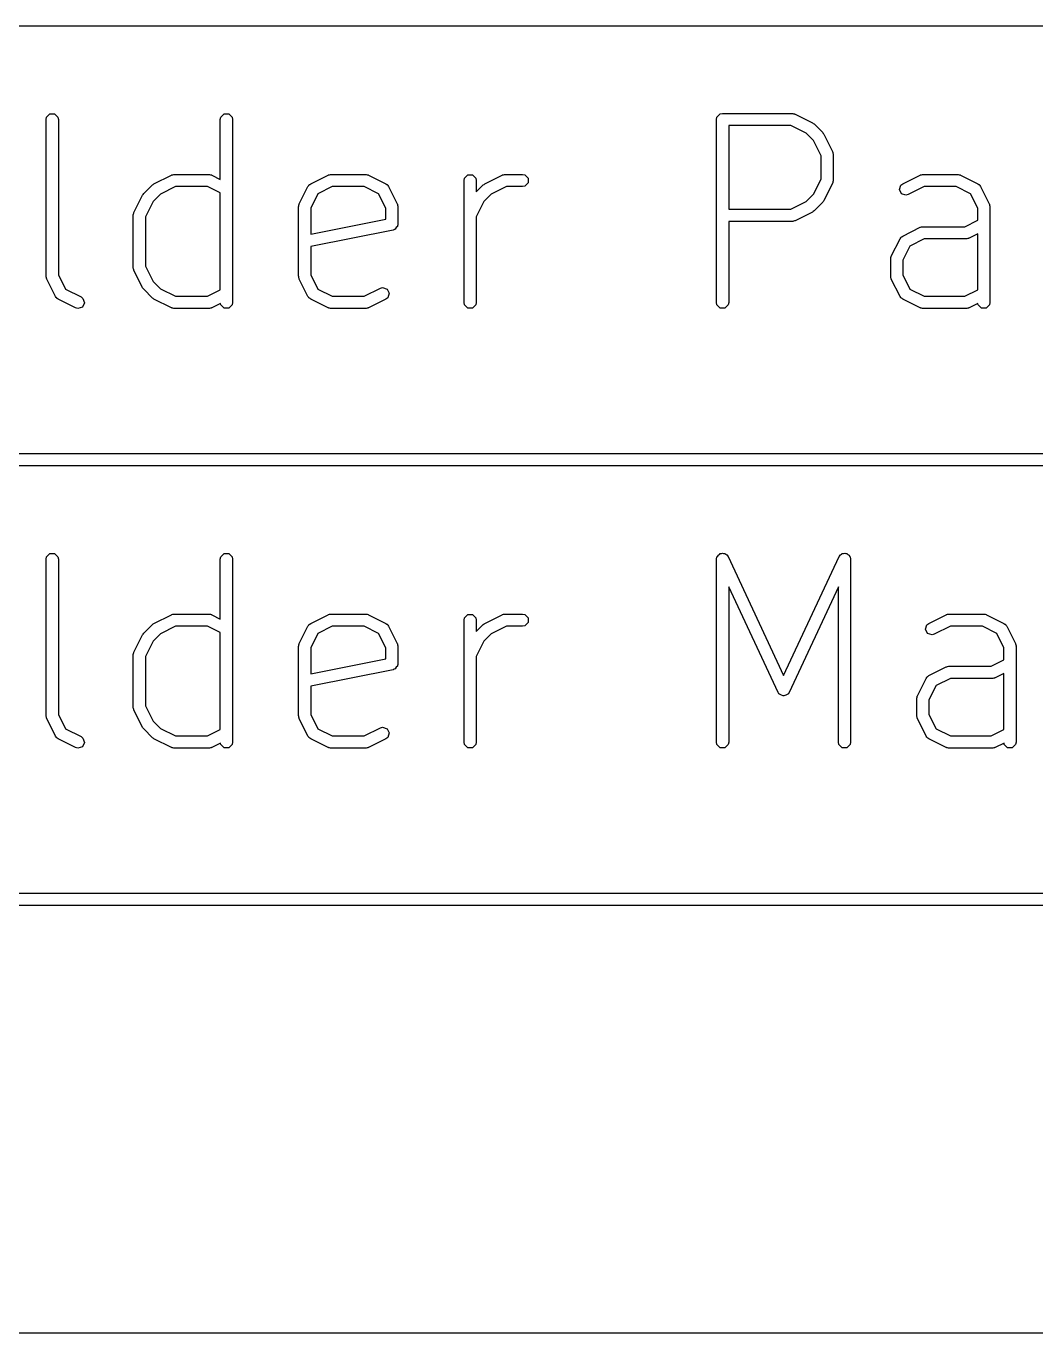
# Model space of a CAD drawing. Header units: inches. Extents: x -2.6 to 7.6, y 0.3 to 5.2.
# Drawn here: x -1.5832 to -1.257, y 4.453 to 4.875 of the extents above; entities that cross this region are included whole.
import ezdxf

# ---------------------------------------------------------------- set-up
doc = ezdxf.new("R2010")
doc.units = ezdxf.units.IN
doc.header["$MEASUREMENT"] = 0
doc.layers.add('BLACK', color=250, linetype='CONTINUOUS')

msp = doc.modelspace()

# ---------------------------------------------------------------- linework, layer by layer
at = {"layer": 'BLACK', "linetype": 'CONTINUOUS'}
for p, q in [((-0.94234, 4.87496), (-1.92547, 4.87496)), ((-1.5767, 4.84479), (-1.57655, 4.84555)), ((-1.5767, 4.79418), (-1.5767, 4.84479)), ((-1.57655, 4.84555), (-1.57549, 4.84661)), ((-1.57549, 4.84661), (-1.57398, 4.84661)), ((-1.57398, 4.84661), (-1.57291, 4.84555)), ((-1.57291, 4.84555), (-1.57276, 4.84479)), ((-1.57276, 4.84479), (-1.57276, 4.79464)), ((-1.52046, 4.84479), (-1.52031, 4.84555)), ((-1.52046, 4.82548), (-1.52046, 4.84479)), ((-1.52031, 4.84555), (-1.51924, 4.84661)), ((-1.51924, 4.84661), (-1.51774, 4.84661)), ((-1.51774, 4.84661), (-1.51667, 4.84555)), ((-1.51667, 4.84555), (-1.51652, 4.84479)), ((-1.51652, 4.84479), (-1.51652, 4.78574)), ((-1.36017, 4.84479), (-1.36002, 4.84555)), ((-1.36017, 4.78574), (-1.36017, 4.84479)), ((-1.36002, 4.84555), (-1.35895, 4.84661)), ((-1.35895, 4.84661), (-1.3582, 4.84676)), ((-1.3582, 4.84676), (-1.3357, 4.84676)), ((-1.3357, 4.84676), (-1.3356, 4.84674)), ((-1.3356, 4.84674), (-1.33556, 4.84676)), ((-1.33556, 4.84676), (-1.33526, 4.84667)), ((-1.33526, 4.84667), (-1.33495, 4.84661)), ((-1.33495, 4.84661), (-1.33492, 4.84658)), ((-1.33492, 4.84658), (-1.33482, 4.84655)), ((-1.33482, 4.84655), (-1.3292, 4.84374)), ((-1.33616, 4.84283), (-1.35623, 4.84283)), ((-1.35623, 4.84283), (-1.35623, 4.81583)), ((-1.33124, 4.84036), (-1.33616, 4.84283)), ((-1.32888, 4.838), (-1.33124, 4.84036)), ((-1.3292, 4.84374), (-1.32895, 4.84355)), ((-1.32895, 4.84355), (-1.32868, 4.84337)), ((-1.32868, 4.84337), (-1.32587, 4.84056)), ((-1.32587, 4.84056), (-1.3257, 4.8403)), ((-1.3257, 4.8403), (-1.3255, 4.84005)), ((-1.3255, 4.84005), (-1.32269, 4.83443)), ((-1.32642, 4.83308), (-1.32888, 4.838)), ((-1.32642, 4.82557), (-1.32642, 4.83308)), ((-1.32269, 4.83443), (-1.32266, 4.83433)), ((-1.32266, 4.83433), (-1.32263, 4.8343)), ((-1.32263, 4.8343), (-1.32257, 4.83399)), ((-1.32257, 4.83399), (-1.32249, 4.83369)), ((-1.32249, 4.83369), (-1.3225, 4.83364)), ((-1.3225, 4.83364), (-1.32248, 4.83355)), ((-1.32248, 4.83355), (-1.32248, 4.82511)), ((-1.54519, 4.82088), (-1.54238, 4.82369)), ((-1.54238, 4.82369), (-1.54212, 4.82386)), ((-1.54212, 4.82386), (-1.54187, 4.82406)), ((-1.54187, 4.82406), (-1.53624, 4.82687)), ((-1.5349, 4.82314), (-1.53982, 4.82068)), ((-1.53624, 4.82687), (-1.53615, 4.8269)), ((-1.53615, 4.8269), (-1.53612, 4.82693)), ((-1.53612, 4.82693), (-1.53581, 4.82699)), ((-1.53581, 4.82699), (-1.5355, 4.82707)), ((-1.5355, 4.82707), (-1.53546, 4.82706)), ((-1.53546, 4.82706), (-1.53536, 4.82708)), ((-1.53536, 4.82708), (-1.52411, 4.82708)), ((-1.52458, 4.82314), (-1.5349, 4.82314)), ((-1.52046, 4.82108), (-1.52458, 4.82314)), ((-1.52411, 4.82708), (-1.52402, 4.82706)), ((-1.52402, 4.82706), (-1.52397, 4.82707)), ((-1.52397, 4.82707), (-1.52367, 4.82699)), ((-1.52367, 4.82699), (-1.52336, 4.82693)), ((-1.52336, 4.82693), (-1.52333, 4.8269)), ((-1.52333, 4.8269), (-1.52323, 4.82687)), ((-1.52323, 4.82687), (-1.52046, 4.82548)), ((-1.49494, 4.81755), (-1.49213, 4.82318)), ((-1.49213, 4.82318), (-1.49189, 4.82349)), ((-1.49189, 4.82349), (-1.49186, 4.82359)), ((-1.49186, 4.82359), (-1.49174, 4.82367)), ((-1.49174, 4.82367), (-1.49166, 4.82378)), ((-1.49166, 4.82378), (-1.49156, 4.82382)), ((-1.49156, 4.82382), (-1.49125, 4.82406)), ((-1.49125, 4.82406), (-1.48562, 4.82687)), ((-1.48428, 4.82314), (-1.4889, 4.82083)), ((-1.48562, 4.82687), (-1.48553, 4.8269)), ((-1.48553, 4.8269), (-1.4855, 4.82693)), ((-1.4855, 4.82693), (-1.48519, 4.82699)), ((-1.48519, 4.82699), (-1.48488, 4.82707)), ((-1.48488, 4.82707), (-1.48484, 4.82706)), ((-1.48484, 4.82706), (-1.48474, 4.82708)), ((-1.48474, 4.82708), (-1.4735, 4.82708)), ((-1.47396, 4.82314), (-1.48428, 4.82314)), ((-1.46934, 4.82083), (-1.47396, 4.82314)), ((-1.4735, 4.82708), (-1.4734, 4.82706)), ((-1.4734, 4.82706), (-1.47336, 4.82707)), ((-1.47336, 4.82707), (-1.47305, 4.82699)), ((-1.47305, 4.82699), (-1.47274, 4.82693)), ((-1.47274, 4.82693), (-1.47271, 4.8269)), ((-1.47271, 4.8269), (-1.47262, 4.82687)), ((-1.47262, 4.82687), (-1.46699, 4.82406)), ((-1.46699, 4.82406), (-1.46668, 4.82382)), ((-1.46668, 4.82382), (-1.46658, 4.82378)), ((-1.46658, 4.82378), (-1.4665, 4.82367)), ((-1.4665, 4.82367), (-1.46638, 4.82359)), ((-1.46638, 4.82359), (-1.46635, 4.82349)), ((-1.46635, 4.82349), (-1.46611, 4.82318)), ((-1.46611, 4.82318), (-1.4633, 4.81755)), ((-1.44172, 4.82511), (-1.44157, 4.82586)), ((-1.44172, 4.78574), (-1.44172, 4.82511)), ((-1.44157, 4.82586), (-1.4405, 4.82693)), ((-1.4405, 4.82693), (-1.439, 4.82693)), ((-1.439, 4.82693), (-1.43793, 4.82586)), ((-1.43793, 4.82586), (-1.43778, 4.82511)), ((-1.43778, 4.82511), (-1.43778, 4.82143)), ((-1.43778, 4.82143), (-1.43552, 4.82369)), ((-1.43552, 4.82369), (-1.43526, 4.82386)), ((-1.43526, 4.82386), (-1.43501, 4.82406)), ((-1.43501, 4.82406), (-1.42938, 4.82687)), ((-1.42804, 4.82314), (-1.43296, 4.82068)), ((-1.42938, 4.82687), (-1.42929, 4.8269)), ((-1.42929, 4.8269), (-1.42925, 4.82693)), ((-1.42925, 4.82693), (-1.42894, 4.82699)), ((-1.42894, 4.82699), (-1.42864, 4.82707)), ((-1.42864, 4.82707), (-1.4286, 4.82706)), ((-1.4286, 4.82706), (-1.4285, 4.82708)), ((-1.4285, 4.82708), (-1.42288, 4.82708)), ((-1.42288, 4.82314), (-1.42804, 4.82314)), ((-1.42288, 4.82708), (-1.42212, 4.82693)), ((-1.42212, 4.82329), (-1.42288, 4.82314)), ((-1.42212, 4.82693), (-1.42106, 4.82586)), ((-1.42106, 4.82436), (-1.42212, 4.82329)), ((-1.42106, 4.82586), (-1.42106, 4.82436)), ((-1.32888, 4.82065), (-1.32642, 4.82557)), ((-1.32269, 4.82423), (-1.3255, 4.8186)), ((-1.32266, 4.82432), (-1.32269, 4.82423)), ((-1.32263, 4.82436), (-1.32266, 4.82432)), ((-1.32257, 4.82467), (-1.32263, 4.82436)), ((-1.32249, 4.82497), (-1.32257, 4.82467)), ((-1.32248, 4.82511), (-1.3225, 4.82501)), ((-1.3225, 4.82501), (-1.32249, 4.82497)), ((-1.30111, 4.82216), (-1.30063, 4.82359)), ((-1.30063, 4.82359), (-1.30002, 4.82406)), ((-1.30002, 4.82406), (-1.2944, 4.82687)), ((-1.29305, 4.82314), (-1.29826, 4.82054)), ((-1.2944, 4.82687), (-1.2943, 4.8269)), ((-1.2943, 4.8269), (-1.29427, 4.82693)), ((-1.29427, 4.82693), (-1.29396, 4.82699)), ((-1.29396, 4.82699), (-1.29366, 4.82707)), ((-1.29366, 4.82707), (-1.29361, 4.82706)), ((-1.29361, 4.82706), (-1.29352, 4.82708)), ((-1.29352, 4.82708), (-1.28227, 4.82708)), ((-1.28273, 4.82314), (-1.29305, 4.82314)), ((-1.27811, 4.82083), (-1.28273, 4.82314)), ((-1.28227, 4.82708), (-1.28217, 4.82706)), ((-1.28217, 4.82706), (-1.28213, 4.82707)), ((-1.28213, 4.82707), (-1.28183, 4.82699)), ((-1.28183, 4.82699), (-1.28152, 4.82693)), ((-1.28152, 4.82693), (-1.28148, 4.8269)), ((-1.28148, 4.8269), (-1.28139, 4.82687)), ((-1.28139, 4.82687), (-1.27576, 4.82406)), ((-1.27576, 4.82406), (-1.27546, 4.82382)), ((-1.27546, 4.82382), (-1.27536, 4.82378)), ((-1.27536, 4.82378), (-1.27527, 4.82367)), ((-1.27527, 4.82367), (-1.27516, 4.82359)), ((-1.27516, 4.82359), (-1.27512, 4.82349)), ((-1.27512, 4.82349), (-1.27488, 4.82318)), ((-1.27488, 4.82318), (-1.27207, 4.81755)), ((-1.54837, 4.81474), (-1.54556, 4.82037)), ((-1.54556, 4.82037), (-1.54537, 4.82061)), ((-1.54537, 4.82061), (-1.54519, 4.82088)), ((-1.53982, 4.82068), (-1.54218, 4.81832)), ((-1.52046, 4.78977), (-1.52046, 4.82108)), ((-1.4889, 4.82083), (-1.49121, 4.81621)), ((-1.46703, 4.81621), (-1.46934, 4.82083)), ((-1.43296, 4.82068), (-1.43532, 4.81832)), ((-1.33124, 4.81829), (-1.32888, 4.82065)), ((-1.30043, 4.82081), (-1.30111, 4.82216)), ((-1.299, 4.82033), (-1.30043, 4.82081)), ((-1.29826, 4.82054), (-1.299, 4.82033)), ((-1.2758, 4.81621), (-1.27811, 4.82083)), ((-1.5484, 4.81465), (-1.54837, 4.81474)), ((-1.54218, 4.81832), (-1.54464, 4.8134)), ((-1.49515, 4.81667), (-1.49513, 4.81677)), ((-1.49515, 4.79418), (-1.49515, 4.81667)), ((-1.49514, 4.81681), (-1.49506, 4.81712)), ((-1.49513, 4.81677), (-1.49514, 4.81681)), ((-1.49506, 4.81712), (-1.495, 4.81743)), ((-1.495, 4.81743), (-1.49497, 4.81746)), ((-1.49497, 4.81746), (-1.49494, 4.81755)), ((-1.49121, 4.81621), (-1.49121, 4.80783)), ((-1.46703, 4.81266), (-1.46703, 4.81621)), ((-1.4633, 4.81755), (-1.46327, 4.81746)), ((-1.46327, 4.81746), (-1.46324, 4.81743)), ((-1.46324, 4.81743), (-1.46318, 4.81712)), ((-1.46318, 4.81712), (-1.4631, 4.81681)), ((-1.4631, 4.81681), (-1.46311, 4.81677)), ((-1.46311, 4.81677), (-1.46309, 4.81667)), ((-1.46309, 4.81667), (-1.46309, 4.81105)), ((-1.43532, 4.81832), (-1.43778, 4.8134)), ((-1.35623, 4.81583), (-1.33616, 4.81583)), ((-1.33616, 4.81583), (-1.33124, 4.81829)), ((-1.3292, 4.81491), (-1.33482, 4.8121)), ((-1.32895, 4.81511), (-1.3292, 4.81491)), ((-1.32868, 4.81528), (-1.32895, 4.81511)), ((-1.32587, 4.81809), (-1.32868, 4.81528)), ((-1.3257, 4.81836), (-1.32587, 4.81809)), ((-1.3255, 4.8186), (-1.3257, 4.81836)), ((-1.2758, 4.81227), (-1.2758, 4.81621)), ((-1.27207, 4.81755), (-1.27205, 4.81746)), ((-1.27205, 4.81746), (-1.27201, 4.81743)), ((-1.27201, 4.81743), (-1.27195, 4.81712)), ((-1.27195, 4.81712), (-1.27187, 4.81681)), ((-1.27187, 4.81681), (-1.27188, 4.81677)), ((-1.27188, 4.81677), (-1.27186, 4.81667)), ((-1.27186, 4.81667), (-1.27186, 4.78574)), ((-1.54858, 4.81386), (-1.54856, 4.81396)), ((-1.54858, 4.79699), (-1.54858, 4.81386)), ((-1.54857, 4.814), (-1.54849, 4.8143)), ((-1.54856, 4.81396), (-1.54857, 4.814)), ((-1.54849, 4.8143), (-1.54843, 4.81461)), ((-1.54843, 4.81461), (-1.5484, 4.81465)), ((-1.54464, 4.8134), (-1.54464, 4.79745)), ((-1.49121, 4.80783), (-1.46703, 4.81266)), ((-1.46318, 4.81058), (-1.46324, 4.8103)), ((-1.46313, 4.81067), (-1.46318, 4.81058)), ((-1.46309, 4.81105), (-1.46315, 4.81076)), ((-1.46315, 4.81076), (-1.46313, 4.81067)), ((-1.43778, 4.8134), (-1.43778, 4.78574)), ((-1.3357, 4.81189), (-1.35623, 4.81189)), ((-1.35623, 4.81189), (-1.35623, 4.78574)), ((-1.3356, 4.81191), (-1.3357, 4.81189)), ((-1.33556, 4.8119), (-1.3356, 4.81191)), ((-1.33526, 4.81198), (-1.33556, 4.8119)), ((-1.33495, 4.81204), (-1.33526, 4.81198)), ((-1.33492, 4.81207), (-1.33495, 4.81204)), ((-1.33482, 4.8121), (-1.33492, 4.81207)), ((-1.27992, 4.8102), (-1.2758, 4.81227)), ((-1.46467, 4.80912), (-1.49121, 4.80381)), ((-1.4644, 4.80923), (-1.46467, 4.80912)), ((-1.46431, 4.80923), (-1.4644, 4.80923)), ((-1.46424, 4.8093), (-1.46431, 4.80923)), ((-1.46396, 4.80941), (-1.46424, 4.8093)), ((-1.46365, 4.80989), (-1.46396, 4.80941)), ((-1.46324, 4.8103), (-1.46365, 4.80989)), ((-1.30372, 4.80068), (-1.3009, 4.8063)), ((-1.3009, 4.8063), (-1.30066, 4.80661)), ((-1.30066, 4.80661), (-1.30063, 4.80671)), ((-1.30063, 4.80671), (-1.30052, 4.8068)), ((-1.30052, 4.8068), (-1.30043, 4.80691)), ((-1.30043, 4.80691), (-1.30033, 4.80694)), ((-1.30033, 4.80694), (-1.30002, 4.80718)), ((-1.30002, 4.80718), (-1.2944, 4.81)), ((-1.29305, 4.80627), (-1.29768, 4.80396)), ((-1.2944, 4.81), (-1.2943, 4.81002)), ((-1.2943, 4.81002), (-1.29427, 4.81005)), ((-1.29427, 4.81005), (-1.29396, 4.81012)), ((-1.29396, 4.81012), (-1.29366, 4.8102)), ((-1.29366, 4.8102), (-1.29361, 4.81019)), ((-1.29361, 4.81019), (-1.29352, 4.8102)), ((-1.29352, 4.8102), (-1.27992, 4.8102)), ((-1.27946, 4.80627), (-1.29305, 4.80627)), ((-1.27936, 4.80629), (-1.27946, 4.80627)), ((-1.27932, 4.80627), (-1.27936, 4.80629)), ((-1.27901, 4.80636), (-1.27932, 4.80627)), ((-1.2787, 4.80642), (-1.27901, 4.80636)), ((-1.27867, 4.80645), (-1.2787, 4.80642)), ((-1.27858, 4.80648), (-1.27867, 4.80645)), ((-1.2758, 4.80786), (-1.27858, 4.80648)), ((-1.2758, 4.78977), (-1.2758, 4.80786)), ((-1.49121, 4.80381), (-1.49121, 4.79464)), ((-1.29768, 4.80396), (-1.29999, 4.79934)), ((-1.30392, 4.79994), (-1.30383, 4.80024)), ((-1.3039, 4.7999), (-1.30392, 4.79994)), ((-1.30392, 4.7998), (-1.3039, 4.7999)), ((-1.30392, 4.79418), (-1.30392, 4.7998)), ((-1.30383, 4.80024), (-1.30377, 4.80055)), ((-1.30377, 4.80055), (-1.30374, 4.80059)), ((-1.30374, 4.80059), (-1.30372, 4.80068)), ((-1.29999, 4.79934), (-1.29999, 4.79464)), ((-1.57668, 4.79408), (-1.5767, 4.79418)), ((-1.5767, 4.79404), (-1.57668, 4.79408)), ((-1.57661, 4.79373), (-1.5767, 4.79404)), ((-1.57655, 4.79342), (-1.57661, 4.79373)), ((-1.57276, 4.79464), (-1.57045, 4.79002)), ((-1.54856, 4.79689), (-1.54858, 4.79699)), ((-1.54857, 4.79685), (-1.54856, 4.79689)), ((-1.54849, 4.79654), (-1.54857, 4.79685)), ((-1.54843, 4.79623), (-1.54849, 4.79654)), ((-1.5484, 4.7962), (-1.54843, 4.79623)), ((-1.54837, 4.79611), (-1.5484, 4.7962)), ((-1.54556, 4.79048), (-1.54837, 4.79611)), ((-1.54464, 4.79745), (-1.54218, 4.79253)), ((-1.49513, 4.79408), (-1.49515, 4.79418)), ((-1.49514, 4.79404), (-1.49513, 4.79408)), ((-1.49506, 4.79373), (-1.49514, 4.79404)), ((-1.495, 4.79342), (-1.49506, 4.79373)), ((-1.49121, 4.79464), (-1.4889, 4.79002)), ((-1.3039, 4.79408), (-1.30392, 4.79418)), ((-1.30392, 4.79404), (-1.3039, 4.79408)), ((-1.30383, 4.79373), (-1.30392, 4.79404)), ((-1.30377, 4.79342), (-1.30383, 4.79373)), ((-1.29999, 4.79464), (-1.29768, 4.79002)), ((-1.57652, 4.79339), (-1.57655, 4.79342)), ((-1.57649, 4.7933), (-1.57652, 4.79339)), ((-1.57368, 4.78767), (-1.57649, 4.7933)), ((-1.57045, 4.79002), (-1.56542, 4.7875)), ((-1.54537, 4.79023), (-1.54556, 4.79048)), ((-1.54519, 4.78997), (-1.54537, 4.79023)), ((-1.54238, 4.78716), (-1.54519, 4.78997)), ((-1.54218, 4.79253), (-1.53982, 4.79017)), ((-1.53982, 4.79017), (-1.5349, 4.78771)), ((-1.52458, 4.78771), (-1.52046, 4.78977)), ((-1.49497, 4.79339), (-1.495, 4.79342)), ((-1.49494, 4.7933), (-1.49497, 4.79339)), ((-1.49213, 4.78767), (-1.49494, 4.7933)), ((-1.4889, 4.79002), (-1.48428, 4.78771)), ((-1.47396, 4.78771), (-1.46875, 4.79031)), ((-1.46875, 4.79031), (-1.46801, 4.79051)), ((-1.46801, 4.79051), (-1.46658, 4.79004)), ((-1.46658, 4.79004), (-1.46591, 4.78869)), ((-1.30374, 4.79339), (-1.30377, 4.79342)), ((-1.30372, 4.7933), (-1.30374, 4.79339)), ((-1.3009, 4.78767), (-1.30372, 4.7933)), ((-1.29768, 4.79002), (-1.29305, 4.78771)), ((-1.27992, 4.78771), (-1.2758, 4.78977)), ((-1.57344, 4.78736), (-1.57368, 4.78767)), ((-1.57341, 4.78726), (-1.57344, 4.78736)), ((-1.5733, 4.78718), (-1.57341, 4.78726)), ((-1.57321, 4.78706), (-1.5733, 4.78718)), ((-1.57311, 4.78703), (-1.57321, 4.78706)), ((-1.5728, 4.78679), (-1.57311, 4.78703)), ((-1.56718, 4.78398), (-1.5728, 4.78679)), ((-1.56542, 4.7875), (-1.56481, 4.78703)), ((-1.56433, 4.7856), (-1.56501, 4.78425)), ((-1.56481, 4.78703), (-1.56433, 4.7856)), ((-1.54212, 4.78698), (-1.54238, 4.78716)), ((-1.54187, 4.78679), (-1.54212, 4.78698)), ((-1.53624, 4.78398), (-1.54187, 4.78679)), ((-1.5349, 4.78771), (-1.52458, 4.78771)), ((-1.52039, 4.7854), (-1.52323, 4.78398)), ((-1.52031, 4.78499), (-1.52039, 4.7854)), ((-1.51652, 4.78574), (-1.51667, 4.78499)), ((-1.49189, 4.78736), (-1.49213, 4.78767)), ((-1.49186, 4.78726), (-1.49189, 4.78736)), ((-1.49174, 4.78718), (-1.49186, 4.78726)), ((-1.49166, 4.78706), (-1.49174, 4.78718)), ((-1.49156, 4.78703), (-1.49166, 4.78706)), ((-1.49125, 4.78679), (-1.49156, 4.78703)), ((-1.48562, 4.78398), (-1.49125, 4.78679)), ((-1.48428, 4.78771), (-1.47396, 4.78771)), ((-1.46699, 4.78679), (-1.47262, 4.78398)), ((-1.46638, 4.78726), (-1.46699, 4.78679)), ((-1.46591, 4.78869), (-1.46638, 4.78726)), ((-1.44157, 4.78499), (-1.44172, 4.78574)), ((-1.43778, 4.78574), (-1.43793, 4.78499)), ((-1.36002, 4.78499), (-1.36017, 4.78574)), ((-1.35623, 4.78574), (-1.35638, 4.78499)), ((-1.30066, 4.78736), (-1.3009, 4.78767)), ((-1.30063, 4.78726), (-1.30066, 4.78736)), ((-1.30052, 4.78718), (-1.30063, 4.78726)), ((-1.30043, 4.78706), (-1.30052, 4.78718)), ((-1.30033, 4.78703), (-1.30043, 4.78706)), ((-1.30002, 4.78679), (-1.30033, 4.78703)), ((-1.2944, 4.78398), (-1.30002, 4.78679)), ((-1.29305, 4.78771), (-1.27992, 4.78771)), ((-1.27573, 4.7854), (-1.27858, 4.78398)), ((-1.27565, 4.78499), (-1.27573, 4.7854)), ((-1.27186, 4.78574), (-1.27201, 4.78499)), ((-1.56644, 4.78378), (-1.56718, 4.78398)), ((-1.56501, 4.78425), (-1.56644, 4.78378)), ((-1.53615, 4.78395), (-1.53624, 4.78398)), ((-1.53612, 4.78392), (-1.53615, 4.78395)), ((-1.53581, 4.78386), (-1.53612, 4.78392)), ((-1.5355, 4.78378), (-1.53581, 4.78386)), ((-1.53546, 4.78379), (-1.5355, 4.78378)), ((-1.53536, 4.78377), (-1.53546, 4.78379)), ((-1.52411, 4.78377), (-1.53536, 4.78377)), ((-1.52402, 4.78379), (-1.52411, 4.78377)), ((-1.52397, 4.78378), (-1.52402, 4.78379)), ((-1.52367, 4.78386), (-1.52397, 4.78378)), ((-1.52336, 4.78392), (-1.52367, 4.78386)), ((-1.52333, 4.78395), (-1.52336, 4.78392)), ((-1.52323, 4.78398), (-1.52333, 4.78395)), ((-1.51924, 4.78392), (-1.52031, 4.78499)), ((-1.51774, 4.78392), (-1.51924, 4.78392)), ((-1.51667, 4.78499), (-1.51774, 4.78392)), ((-1.48553, 4.78395), (-1.48562, 4.78398)), ((-1.4855, 4.78392), (-1.48553, 4.78395)), ((-1.48519, 4.78386), (-1.4855, 4.78392)), ((-1.48488, 4.78378), (-1.48519, 4.78386)), ((-1.48484, 4.78379), (-1.48488, 4.78378)), ((-1.48474, 4.78377), (-1.48484, 4.78379)), ((-1.4735, 4.78377), (-1.48474, 4.78377)), ((-1.4734, 4.78379), (-1.4735, 4.78377)), ((-1.47336, 4.78378), (-1.4734, 4.78379)), ((-1.47305, 4.78386), (-1.47336, 4.78378)), ((-1.47274, 4.78392), (-1.47305, 4.78386)), ((-1.47271, 4.78395), (-1.47274, 4.78392)), ((-1.47262, 4.78398), (-1.47271, 4.78395)), ((-1.4405, 4.78392), (-1.44157, 4.78499)), ((-1.439, 4.78392), (-1.4405, 4.78392)), ((-1.43793, 4.78499), (-1.439, 4.78392)), ((-1.35895, 4.78392), (-1.36002, 4.78499)), ((-1.35744, 4.78392), (-1.35895, 4.78392)), ((-1.35638, 4.78499), (-1.35744, 4.78392)), ((-1.2943, 4.78395), (-1.2944, 4.78398)), ((-1.29427, 4.78392), (-1.2943, 4.78395)), ((-1.29396, 4.78386), (-1.29427, 4.78392)), ((-1.29366, 4.78378), (-1.29396, 4.78386)), ((-1.29361, 4.78379), (-1.29366, 4.78378)), ((-1.29352, 4.78377), (-1.29361, 4.78379)), ((-1.27946, 4.78377), (-1.29352, 4.78377)), ((-1.27936, 4.78379), (-1.27946, 4.78377)), ((-1.27932, 4.78378), (-1.27936, 4.78379)), ((-1.27901, 4.78386), (-1.27932, 4.78378)), ((-1.2787, 4.78392), (-1.27901, 4.78386)), ((-1.27867, 4.78395), (-1.2787, 4.78392)), ((-1.27858, 4.78398), (-1.27867, 4.78395)), ((-1.27459, 4.78392), (-1.27565, 4.78499)), ((-1.27308, 4.78392), (-1.27459, 4.78392)), ((-1.27201, 4.78499), (-1.27308, 4.78392)), ((-1.92547, 4.73693), (-0.94234, 4.73693)), ((-0.94234, 4.73299), (-1.92547, 4.73299)), ((-1.5767, 4.70283), (-1.57655, 4.70358)), ((-1.5767, 4.65221), (-1.5767, 4.70283)), ((-1.57655, 4.70358), (-1.57549, 4.70464)), ((-1.57549, 4.70464), (-1.57398, 4.70464)), ((-1.57398, 4.70464), (-1.57291, 4.70358)), ((-1.57291, 4.70358), (-1.57276, 4.70283)), ((-1.57276, 4.70283), (-1.57276, 4.65267)), ((-1.52046, 4.70283), (-1.52031, 4.70358)), ((-1.52046, 4.68351), (-1.52046, 4.70283)), ((-1.52031, 4.70358), (-1.51924, 4.70464)), ((-1.51924, 4.70464), (-1.51774, 4.70464)), ((-1.51774, 4.70464), (-1.51667, 4.70358)), ((-1.51667, 4.70358), (-1.51652, 4.70283)), ((-1.51652, 4.70283), (-1.51652, 4.64377)), ((-1.36017, 4.70283), (-1.36002, 4.70358)), ((-1.36017, 4.64377), (-1.36017, 4.70283)), ((-1.36002, 4.70358), (-1.35977, 4.70383)), ((-1.35977, 4.70383), (-1.35965, 4.70416)), ((-1.35965, 4.70416), (-1.35926, 4.70434)), ((-1.35926, 4.70434), (-1.35895, 4.70464)), ((-1.35895, 4.70464), (-1.3586, 4.70464)), ((-1.3586, 4.70464), (-1.35828, 4.70479)), ((-1.35828, 4.70479), (-1.35788, 4.70464)), ((-1.35788, 4.70464), (-1.35744, 4.70464)), ((-1.35744, 4.70464), (-1.3572, 4.7044)), ((-1.3572, 4.7044), (-1.35687, 4.70428)), ((-1.35687, 4.70428), (-1.35641, 4.70366)), ((-1.35641, 4.70366), (-1.33851, 4.6653)), ((-1.33851, 4.6653), (-1.32061, 4.70366)), ((-1.32061, 4.70366), (-1.32016, 4.70428)), ((-1.32016, 4.70428), (-1.31983, 4.7044)), ((-1.31983, 4.7044), (-1.31958, 4.70464)), ((-1.31958, 4.70464), (-1.31915, 4.70464)), ((-1.31915, 4.70464), (-1.31874, 4.70479)), ((-1.31874, 4.70479), (-1.31842, 4.70464)), ((-1.31842, 4.70464), (-1.31807, 4.70464)), ((-1.31807, 4.70464), (-1.31777, 4.70434)), ((-1.31777, 4.70434), (-1.31738, 4.70416)), ((-1.31738, 4.70416), (-1.31726, 4.70383)), ((-1.31726, 4.70383), (-1.31701, 4.70358)), ((-1.31701, 4.70358), (-1.31686, 4.70283)), ((-1.31686, 4.70283), (-1.31686, 4.64377)), ((-1.3403, 4.65981), (-1.35623, 4.69395)), ((-1.35623, 4.69395), (-1.35623, 4.64377)), ((-1.3208, 4.69395), (-1.33673, 4.65981)), ((-1.3208, 4.64377), (-1.3208, 4.69395)), ((-1.54187, 4.68209), (-1.53624, 4.6849)), ((-1.53624, 4.6849), (-1.53615, 4.68493)), ((-1.53615, 4.68493), (-1.53612, 4.68496)), ((-1.53612, 4.68496), (-1.53581, 4.68502)), ((-1.53581, 4.68502), (-1.5355, 4.6851)), ((-1.5355, 4.6851), (-1.53546, 4.68509)), ((-1.53546, 4.68509), (-1.53536, 4.68511)), ((-1.53536, 4.68511), (-1.52411, 4.68511)), ((-1.52411, 4.68511), (-1.52402, 4.68509)), ((-1.52402, 4.68509), (-1.52397, 4.6851)), ((-1.52397, 4.6851), (-1.52367, 4.68502)), ((-1.52367, 4.68502), (-1.52336, 4.68496)), ((-1.52336, 4.68496), (-1.52333, 4.68493)), ((-1.52333, 4.68493), (-1.52323, 4.6849)), ((-1.52323, 4.6849), (-1.52046, 4.68351)), ((-1.49125, 4.68209), (-1.48562, 4.6849)), ((-1.48562, 4.6849), (-1.48553, 4.68493)), ((-1.48553, 4.68493), (-1.4855, 4.68496)), ((-1.4855, 4.68496), (-1.48519, 4.68502)), ((-1.48519, 4.68502), (-1.48488, 4.6851)), ((-1.48488, 4.6851), (-1.48484, 4.68509)), ((-1.48484, 4.68509), (-1.48474, 4.68511)), ((-1.48474, 4.68511), (-1.4735, 4.68511)), ((-1.4735, 4.68511), (-1.4734, 4.68509)), ((-1.4734, 4.68509), (-1.47336, 4.6851)), ((-1.47336, 4.6851), (-1.47305, 4.68502)), ((-1.47305, 4.68502), (-1.47274, 4.68496)), ((-1.47274, 4.68496), (-1.47271, 4.68493)), ((-1.47271, 4.68493), (-1.47262, 4.6849)), ((-1.47262, 4.6849), (-1.46699, 4.68209)), ((-1.44172, 4.68314), (-1.44157, 4.68389)), ((-1.44157, 4.68389), (-1.4405, 4.68496)), ((-1.4405, 4.68496), (-1.439, 4.68496)), ((-1.439, 4.68496), (-1.43793, 4.68389)), ((-1.43793, 4.68389), (-1.43778, 4.68314)), ((-1.43501, 4.68209), (-1.42938, 4.6849)), ((-1.42938, 4.6849), (-1.42929, 4.68493)), ((-1.42929, 4.68493), (-1.42925, 4.68496)), ((-1.42925, 4.68496), (-1.42894, 4.68502)), ((-1.42894, 4.68502), (-1.42864, 4.6851)), ((-1.42864, 4.6851), (-1.4286, 4.68509)), ((-1.4286, 4.68509), (-1.4285, 4.68511)), ((-1.4285, 4.68511), (-1.42288, 4.68511)), ((-1.42288, 4.68511), (-1.42212, 4.68496)), ((-1.42212, 4.68496), (-1.42106, 4.68389)), ((-1.42106, 4.68389), (-1.42106, 4.68239)), ((-1.29159, 4.68209), (-1.28596, 4.6849)), ((-1.28596, 4.6849), (-1.28587, 4.68493)), ((-1.28587, 4.68493), (-1.28583, 4.68496)), ((-1.28583, 4.68496), (-1.28553, 4.68502)), ((-1.28553, 4.68502), (-1.28522, 4.6851)), ((-1.28522, 4.6851), (-1.28518, 4.68509)), ((-1.28518, 4.68509), (-1.28508, 4.68511)), ((-1.28508, 4.68511), (-1.27383, 4.68511)), ((-1.27383, 4.68511), (-1.27374, 4.68509)), ((-1.27374, 4.68509), (-1.27369, 4.6851)), ((-1.27369, 4.6851), (-1.27339, 4.68502)), ((-1.27339, 4.68502), (-1.27308, 4.68496)), ((-1.27308, 4.68496), (-1.27305, 4.68493)), ((-1.27305, 4.68493), (-1.27295, 4.6849)), ((-1.27295, 4.6849), (-1.26733, 4.68209)), ((-1.54519, 4.67891), (-1.54238, 4.68172)), ((-1.54238, 4.68172), (-1.54212, 4.6819)), ((-1.54212, 4.6819), (-1.54187, 4.68209)), ((-1.5349, 4.68117), (-1.53982, 4.67871)), ((-1.52458, 4.68117), (-1.5349, 4.68117)), ((-1.52046, 4.67911), (-1.52458, 4.68117)), ((-1.49494, 4.67558), (-1.49213, 4.68121)), ((-1.49213, 4.68121), (-1.49189, 4.68152)), ((-1.49189, 4.68152), (-1.49186, 4.68162)), ((-1.49186, 4.68162), (-1.49174, 4.6817)), ((-1.49174, 4.6817), (-1.49166, 4.68182)), ((-1.49166, 4.68182), (-1.49156, 4.68185)), ((-1.49156, 4.68185), (-1.49125, 4.68209)), ((-1.48428, 4.68117), (-1.4889, 4.67886)), ((-1.47396, 4.68117), (-1.48428, 4.68117)), ((-1.46934, 4.67886), (-1.47396, 4.68117)), ((-1.46699, 4.68209), (-1.46668, 4.68185)), ((-1.46668, 4.68185), (-1.46658, 4.68182)), ((-1.46658, 4.68182), (-1.4665, 4.6817)), ((-1.4665, 4.6817), (-1.46638, 4.68162)), ((-1.46638, 4.68162), (-1.46635, 4.68152)), ((-1.46635, 4.68152), (-1.46611, 4.68121)), ((-1.46611, 4.68121), (-1.4633, 4.67558)), ((-1.44172, 4.64377), (-1.44172, 4.68314)), ((-1.43778, 4.68314), (-1.43778, 4.67946)), ((-1.43778, 4.67946), (-1.43552, 4.68172)), ((-1.43552, 4.68172), (-1.43526, 4.6819)), ((-1.43526, 4.6819), (-1.43501, 4.68209)), ((-1.42804, 4.68117), (-1.43296, 4.67871)), ((-1.42288, 4.68117), (-1.42804, 4.68117)), ((-1.42212, 4.68132), (-1.42288, 4.68117)), ((-1.42106, 4.68239), (-1.42212, 4.68132)), ((-1.29267, 4.68019), (-1.29219, 4.68162)), ((-1.292, 4.67884), (-1.29267, 4.68019)), ((-1.29219, 4.68162), (-1.29159, 4.68209)), ((-1.28462, 4.68117), (-1.28983, 4.67857)), ((-1.2743, 4.68117), (-1.28462, 4.68117)), ((-1.26968, 4.67886), (-1.2743, 4.68117)), ((-1.26733, 4.68209), (-1.26702, 4.68185)), ((-1.26702, 4.68185), (-1.26692, 4.68182)), ((-1.26692, 4.68182), (-1.26683, 4.6817)), ((-1.26683, 4.6817), (-1.26672, 4.68162)), ((-1.26672, 4.68162), (-1.26669, 4.68152)), ((-1.26669, 4.68152), (-1.26645, 4.68121)), ((-1.26645, 4.68121), (-1.26364, 4.67558)), ((-1.54837, 4.67277), (-1.54556, 4.6784)), ((-1.54556, 4.6784), (-1.54537, 4.67865)), ((-1.54537, 4.67865), (-1.54519, 4.67891)), ((-1.54218, 4.67635), (-1.54464, 4.67143)), ((-1.53982, 4.67871), (-1.54218, 4.67635)), ((-1.52046, 4.6478), (-1.52046, 4.67911)), ((-1.49506, 4.67515), (-1.495, 4.67546)), ((-1.495, 4.67546), (-1.49497, 4.67549)), ((-1.49497, 4.67549), (-1.49494, 4.67558)), ((-1.4889, 4.67886), (-1.49121, 4.67424)), ((-1.46703, 4.67424), (-1.46934, 4.67886)), ((-1.4633, 4.67558), (-1.46327, 4.67549)), ((-1.46327, 4.67549), (-1.46324, 4.67546)), ((-1.46324, 4.67546), (-1.46318, 4.67515)), ((-1.43532, 4.67635), (-1.43778, 4.67143)), ((-1.43296, 4.67871), (-1.43532, 4.67635)), ((-1.29057, 4.67836), (-1.292, 4.67884)), ((-1.28983, 4.67857), (-1.29057, 4.67836)), ((-1.26737, 4.67424), (-1.26968, 4.67886)), ((-1.26364, 4.67558), (-1.26361, 4.67549)), ((-1.26361, 4.67549), (-1.26358, 4.67546)), ((-1.26358, 4.67546), (-1.26352, 4.67515)), ((-1.54858, 4.67189), (-1.54856, 4.67199)), ((-1.54858, 4.65502), (-1.54858, 4.67189)), ((-1.54857, 4.67203), (-1.54849, 4.67234)), ((-1.54856, 4.67199), (-1.54857, 4.67203)), ((-1.54849, 4.67234), (-1.54843, 4.67265)), ((-1.54843, 4.67265), (-1.5484, 4.67268)), ((-1.5484, 4.67268), (-1.54837, 4.67277)), ((-1.54464, 4.67143), (-1.54464, 4.65548)), ((-1.49515, 4.6747), (-1.49513, 4.6748)), ((-1.49515, 4.65221), (-1.49515, 4.6747)), ((-1.49514, 4.67484), (-1.49506, 4.67515)), ((-1.49513, 4.6748), (-1.49514, 4.67484)), ((-1.49121, 4.67424), (-1.49121, 4.66586)), ((-1.46703, 4.67069), (-1.46703, 4.67424)), ((-1.46318, 4.67515), (-1.4631, 4.67484)), ((-1.4631, 4.67484), (-1.46311, 4.6748)), ((-1.46311, 4.6748), (-1.46309, 4.6747)), ((-1.46309, 4.6747), (-1.46309, 4.66908)), ((-1.43778, 4.67143), (-1.43778, 4.64377)), ((-1.26737, 4.6703), (-1.26737, 4.67424)), ((-1.26352, 4.67515), (-1.26343, 4.67484)), ((-1.26343, 4.67484), (-1.26345, 4.6748)), ((-1.26345, 4.6748), (-1.26343, 4.6747)), ((-1.26343, 4.6747), (-1.26343, 4.64377)), ((-1.49121, 4.66586), (-1.46703, 4.67069)), ((-1.46467, 4.66715), (-1.49121, 4.66184)), ((-1.4644, 4.66726), (-1.46467, 4.66715)), ((-1.46431, 4.66726), (-1.4644, 4.66726)), ((-1.46424, 4.66733), (-1.46431, 4.66726)), ((-1.46396, 4.66744), (-1.46424, 4.66733)), ((-1.46365, 4.66792), (-1.46396, 4.66744)), ((-1.46324, 4.66833), (-1.46365, 4.66792)), ((-1.46318, 4.66862), (-1.46324, 4.66833)), ((-1.46313, 4.6687), (-1.46318, 4.66862)), ((-1.46309, 4.66908), (-1.46315, 4.66879)), ((-1.46315, 4.66879), (-1.46313, 4.6687)), ((-1.29159, 4.66522), (-1.28596, 4.66803)), ((-1.28596, 4.66803), (-1.28587, 4.66805)), ((-1.28587, 4.66805), (-1.28583, 4.66809)), ((-1.28583, 4.66809), (-1.28553, 4.66815)), ((-1.28553, 4.66815), (-1.28522, 4.66823)), ((-1.28522, 4.66823), (-1.28518, 4.66822)), ((-1.28518, 4.66822), (-1.28508, 4.66824)), ((-1.28508, 4.66824), (-1.27149, 4.66824)), ((-1.27149, 4.66824), (-1.26737, 4.6703)), ((-1.29528, 4.65871), (-1.29247, 4.66434)), ((-1.29247, 4.66434), (-1.29223, 4.66465)), ((-1.29223, 4.66465), (-1.29219, 4.66475)), ((-1.29219, 4.66475), (-1.29208, 4.66483)), ((-1.29208, 4.66483), (-1.292, 4.66494)), ((-1.292, 4.66494), (-1.2919, 4.66498)), ((-1.2919, 4.66498), (-1.29159, 4.66522)), ((-1.28462, 4.6643), (-1.28924, 4.66199)), ((-1.27102, 4.6643), (-1.28462, 4.6643)), ((-1.27092, 4.66432), (-1.27102, 4.6643)), ((-1.27088, 4.6643), (-1.27092, 4.66432)), ((-1.27058, 4.66439), (-1.27088, 4.6643)), ((-1.27027, 4.66445), (-1.27058, 4.66439)), ((-1.27024, 4.66448), (-1.27027, 4.66445)), ((-1.27014, 4.66451), (-1.27024, 4.66448)), ((-1.26737, 4.66589), (-1.27014, 4.66451)), ((-1.26737, 4.6478), (-1.26737, 4.66589)), ((-1.49121, 4.66184), (-1.49121, 4.65267)), ((-1.34, 4.6594), (-1.3403, 4.65981)), ((-1.33996, 4.65931), (-1.34, 4.6594)), ((-1.33991, 4.65929), (-1.33996, 4.65931)), ((-1.33984, 4.65919), (-1.33991, 4.65929)), ((-1.33921, 4.65896), (-1.33984, 4.65919)), ((-1.3386, 4.65868), (-1.33921, 4.65896)), ((-1.33851, 4.65871), (-1.3386, 4.65868)), ((-1.33843, 4.65868), (-1.33851, 4.65871)), ((-1.33782, 4.65896), (-1.33843, 4.65868)), ((-1.33718, 4.65919), (-1.33782, 4.65896)), ((-1.33711, 4.65929), (-1.33718, 4.65919)), ((-1.33706, 4.65931), (-1.33711, 4.65929)), ((-1.33703, 4.6594), (-1.33706, 4.65931)), ((-1.33673, 4.65981), (-1.33703, 4.6594)), ((-1.2954, 4.65827), (-1.29534, 4.65858)), ((-1.29534, 4.65858), (-1.2953, 4.65862)), ((-1.2953, 4.65862), (-1.29528, 4.65871)), ((-1.28924, 4.66199), (-1.29155, 4.65737)), ((-1.54856, 4.65492), (-1.54858, 4.65502)), ((-1.54857, 4.65488), (-1.54856, 4.65492)), ((-1.54849, 4.65458), (-1.54857, 4.65488)), ((-1.54843, 4.65427), (-1.54849, 4.65458)), ((-1.54464, 4.65548), (-1.54218, 4.65056)), ((-1.29549, 4.65783), (-1.29547, 4.65793)), ((-1.29549, 4.65221), (-1.29549, 4.65783)), ((-1.29548, 4.65797), (-1.2954, 4.65827)), ((-1.29547, 4.65793), (-1.29548, 4.65797)), ((-1.29155, 4.65737), (-1.29155, 4.65267)), ((-1.57668, 4.65211), (-1.5767, 4.65221)), ((-1.5767, 4.65207), (-1.57668, 4.65211)), ((-1.57661, 4.65176), (-1.5767, 4.65207)), ((-1.57655, 4.65145), (-1.57661, 4.65176)), ((-1.57652, 4.65142), (-1.57655, 4.65145)), ((-1.57649, 4.65133), (-1.57652, 4.65142)), ((-1.57368, 4.6457), (-1.57649, 4.65133)), ((-1.57276, 4.65267), (-1.57045, 4.64805)), ((-1.5484, 4.65423), (-1.54843, 4.65427)), ((-1.54837, 4.65414), (-1.5484, 4.65423)), ((-1.54556, 4.64851), (-1.54837, 4.65414)), ((-1.54218, 4.65056), (-1.53982, 4.6482)), ((-1.49513, 4.65211), (-1.49515, 4.65221)), ((-1.49514, 4.65207), (-1.49513, 4.65211)), ((-1.49506, 4.65176), (-1.49514, 4.65207)), ((-1.495, 4.65145), (-1.49506, 4.65176)), ((-1.49497, 4.65142), (-1.495, 4.65145)), ((-1.49494, 4.65133), (-1.49497, 4.65142)), ((-1.49213, 4.6457), (-1.49494, 4.65133)), ((-1.49121, 4.65267), (-1.4889, 4.64805)), ((-1.29547, 4.65211), (-1.29549, 4.65221)), ((-1.29548, 4.65207), (-1.29547, 4.65211)), ((-1.2954, 4.65176), (-1.29548, 4.65207)), ((-1.29534, 4.65145), (-1.2954, 4.65176)), ((-1.2953, 4.65142), (-1.29534, 4.65145)), ((-1.29528, 4.65133), (-1.2953, 4.65142)), ((-1.29247, 4.6457), (-1.29528, 4.65133)), ((-1.29155, 4.65267), (-1.28924, 4.64805)), ((-1.57045, 4.64805), (-1.56542, 4.64553)), ((-1.54537, 4.64827), (-1.54556, 4.64851)), ((-1.54519, 4.648), (-1.54537, 4.64827)), ((-1.54238, 4.64519), (-1.54519, 4.648)), ((-1.53982, 4.6482), (-1.5349, 4.64574)), ((-1.52458, 4.64574), (-1.52046, 4.6478)), ((-1.4889, 4.64805), (-1.48428, 4.64574)), ((-1.47396, 4.64574), (-1.46875, 4.64834)), ((-1.46875, 4.64834), (-1.46801, 4.64855)), ((-1.46801, 4.64855), (-1.46658, 4.64807)), ((-1.46658, 4.64807), (-1.46591, 4.64672)), ((-1.46591, 4.64672), (-1.46638, 4.64529)), ((-1.28924, 4.64805), (-1.28462, 4.64574)), ((-1.27149, 4.64574), (-1.26737, 4.6478)), ((-1.57344, 4.64539), (-1.57368, 4.6457)), ((-1.57341, 4.64529), (-1.57344, 4.64539)), ((-1.5733, 4.64521), (-1.57341, 4.64529)), ((-1.57321, 4.6451), (-1.5733, 4.64521)), ((-1.57311, 4.64506), (-1.57321, 4.6451)), ((-1.5728, 4.64482), (-1.57311, 4.64506)), ((-1.56718, 4.64201), (-1.5728, 4.64482)), ((-1.56644, 4.64181), (-1.56718, 4.64201)), ((-1.56501, 4.64228), (-1.56644, 4.64181)), ((-1.56542, 4.64553), (-1.56481, 4.64506)), ((-1.56433, 4.64363), (-1.56501, 4.64228)), ((-1.56481, 4.64506), (-1.56433, 4.64363)), ((-1.54212, 4.64502), (-1.54238, 4.64519)), ((-1.54187, 4.64482), (-1.54212, 4.64502)), ((-1.53624, 4.64201), (-1.54187, 4.64482)), ((-1.53615, 4.64198), (-1.53624, 4.64201)), ((-1.53612, 4.64195), (-1.53615, 4.64198)), ((-1.53581, 4.64189), (-1.53612, 4.64195)), ((-1.5355, 4.64181), (-1.53581, 4.64189)), ((-1.53546, 4.64182), (-1.5355, 4.64181)), ((-1.53536, 4.6418), (-1.53546, 4.64182)), ((-1.52411, 4.6418), (-1.53536, 4.6418)), ((-1.5349, 4.64574), (-1.52458, 4.64574)), ((-1.52402, 4.64182), (-1.52411, 4.6418)), ((-1.52397, 4.64181), (-1.52402, 4.64182)), ((-1.52367, 4.64189), (-1.52397, 4.64181)), ((-1.52336, 4.64195), (-1.52367, 4.64189)), ((-1.52333, 4.64198), (-1.52336, 4.64195)), ((-1.52323, 4.64201), (-1.52333, 4.64198)), ((-1.52039, 4.64343), (-1.52323, 4.64201)), ((-1.52031, 4.64302), (-1.52039, 4.64343)), ((-1.51924, 4.64195), (-1.52031, 4.64302)), ((-1.51774, 4.64195), (-1.51924, 4.64195)), ((-1.51667, 4.64302), (-1.51774, 4.64195)), ((-1.51652, 4.64377), (-1.51667, 4.64302)), ((-1.49189, 4.64539), (-1.49213, 4.6457)), ((-1.49186, 4.64529), (-1.49189, 4.64539)), ((-1.49174, 4.64521), (-1.49186, 4.64529)), ((-1.49166, 4.6451), (-1.49174, 4.64521)), ((-1.49156, 4.64506), (-1.49166, 4.6451)), ((-1.49125, 4.64482), (-1.49156, 4.64506)), ((-1.48562, 4.64201), (-1.49125, 4.64482)), ((-1.48553, 4.64198), (-1.48562, 4.64201)), ((-1.4855, 4.64195), (-1.48553, 4.64198)), ((-1.48519, 4.64189), (-1.4855, 4.64195)), ((-1.48488, 4.64181), (-1.48519, 4.64189)), ((-1.48484, 4.64182), (-1.48488, 4.64181)), ((-1.48474, 4.6418), (-1.48484, 4.64182)), ((-1.4735, 4.6418), (-1.48474, 4.6418)), ((-1.48428, 4.64574), (-1.47396, 4.64574)), ((-1.4734, 4.64182), (-1.4735, 4.6418)), ((-1.47336, 4.64181), (-1.4734, 4.64182)), ((-1.47305, 4.64189), (-1.47336, 4.64181)), ((-1.47274, 4.64195), (-1.47305, 4.64189)), ((-1.47271, 4.64198), (-1.47274, 4.64195)), ((-1.47262, 4.64201), (-1.47271, 4.64198)), ((-1.46699, 4.64482), (-1.47262, 4.64201)), ((-1.46638, 4.64529), (-1.46699, 4.64482)), ((-1.44157, 4.64302), (-1.44172, 4.64377)), ((-1.4405, 4.64195), (-1.44157, 4.64302)), ((-1.439, 4.64195), (-1.4405, 4.64195)), ((-1.43793, 4.64302), (-1.439, 4.64195)), ((-1.43778, 4.64377), (-1.43793, 4.64302)), ((-1.36002, 4.64302), (-1.36017, 4.64377)), ((-1.35895, 4.64195), (-1.36002, 4.64302)), ((-1.35744, 4.64195), (-1.35895, 4.64195)), ((-1.35638, 4.64302), (-1.35744, 4.64195)), ((-1.35623, 4.64377), (-1.35638, 4.64302)), ((-1.32065, 4.64302), (-1.3208, 4.64377)), ((-1.31958, 4.64195), (-1.32065, 4.64302)), ((-1.31807, 4.64195), (-1.31958, 4.64195)), ((-1.31701, 4.64302), (-1.31807, 4.64195)), ((-1.31686, 4.64377), (-1.31701, 4.64302)), ((-1.29223, 4.64539), (-1.29247, 4.6457)), ((-1.29219, 4.64529), (-1.29223, 4.64539)), ((-1.29208, 4.64521), (-1.29219, 4.64529)), ((-1.292, 4.6451), (-1.29208, 4.64521)), ((-1.2919, 4.64506), (-1.292, 4.6451)), ((-1.29159, 4.64482), (-1.2919, 4.64506)), ((-1.28596, 4.64201), (-1.29159, 4.64482)), ((-1.28587, 4.64198), (-1.28596, 4.64201)), ((-1.28583, 4.64195), (-1.28587, 4.64198)), ((-1.28553, 4.64189), (-1.28583, 4.64195)), ((-1.28522, 4.64181), (-1.28553, 4.64189)), ((-1.28518, 4.64182), (-1.28522, 4.64181)), ((-1.28508, 4.6418), (-1.28518, 4.64182)), ((-1.27102, 4.6418), (-1.28508, 4.6418)), ((-1.28462, 4.64574), (-1.27149, 4.64574)), ((-1.27092, 4.64182), (-1.27102, 4.6418)), ((-1.27088, 4.64181), (-1.27092, 4.64182)), ((-1.27058, 4.64189), (-1.27088, 4.64181)), ((-1.27027, 4.64195), (-1.27058, 4.64189)), ((-1.27024, 4.64198), (-1.27027, 4.64195)), ((-1.27014, 4.64201), (-1.27024, 4.64198)), ((-1.2673, 4.64343), (-1.27014, 4.64201)), ((-1.26722, 4.64302), (-1.2673, 4.64343)), ((-1.26615, 4.64195), (-1.26722, 4.64302)), ((-1.26464, 4.64195), (-1.26615, 4.64195)), ((-1.26358, 4.64302), (-1.26464, 4.64195)), ((-1.26343, 4.64377), (-1.26358, 4.64302)), ((-1.92547, 4.59496), (-0.94234, 4.59496)), ((-0.94234, 4.59102), (-1.92547, 4.59102)), ((-1.92547, 4.45299), (-0.94234, 4.45299))]:
    msp.add_line(p, q, dxfattribs=at)

doc.saveas('drawing.dxf')
